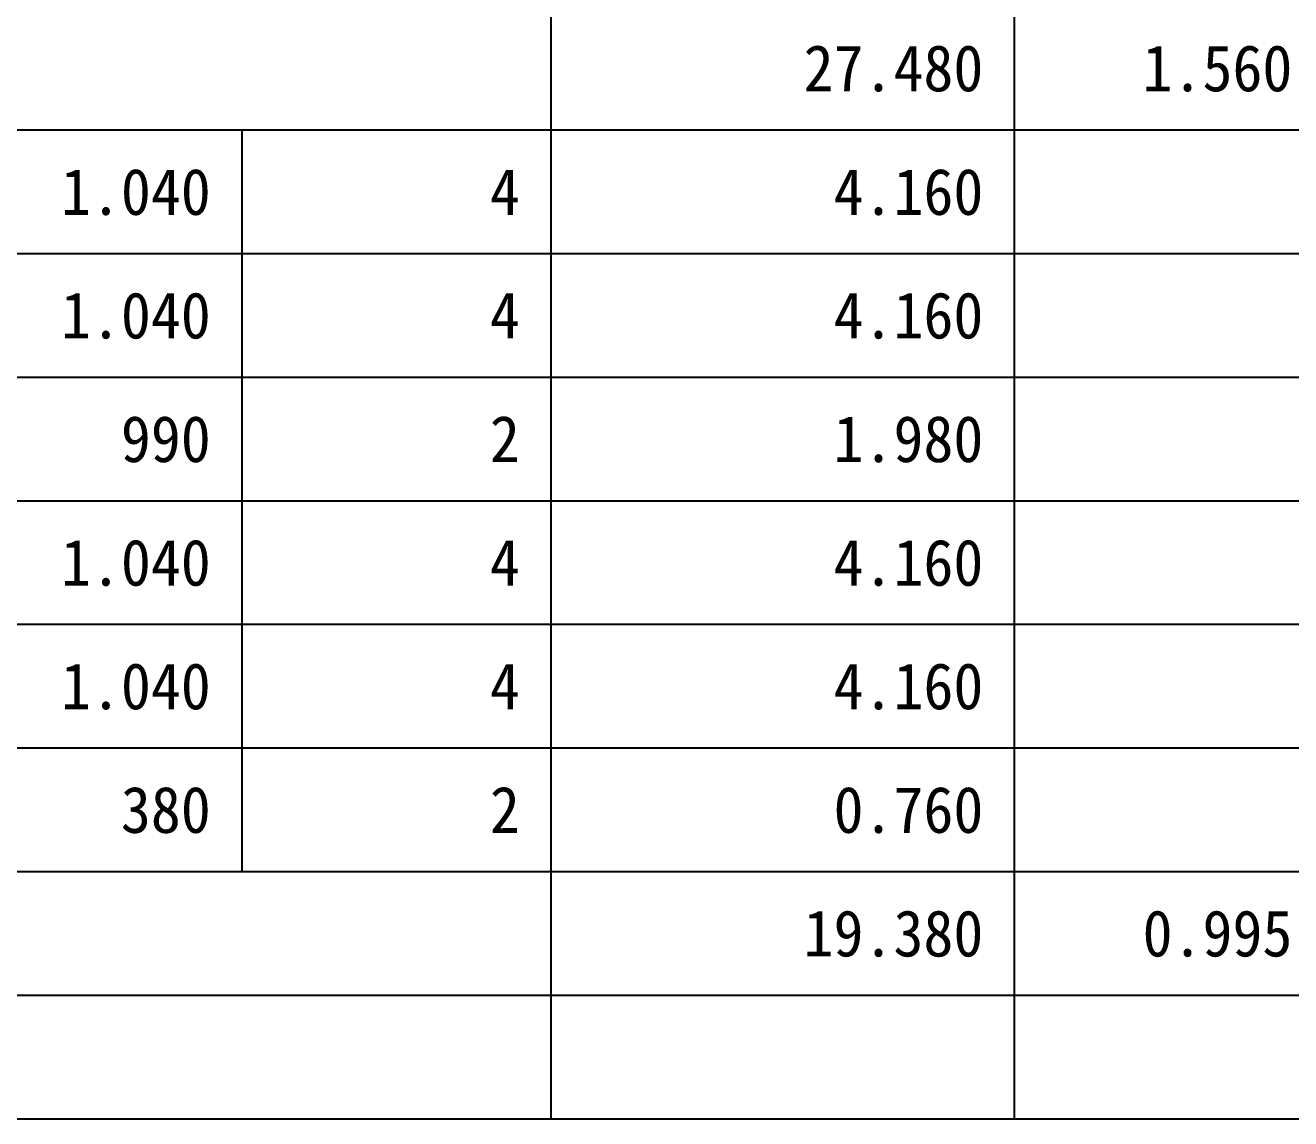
# Model space of a CAD drawing. Header units: millimetres. Extents: x 381 to 2337, y -50 to 586.
# Drawn here: x 1017.6 to 1099.5, y 60.3 to 131 of the extents above; entities that cross this region are included whole.
import ezdxf
from ezdxf.enums import TextEntityAlignment as Align

# ---------------------------------------------------------------- set-up
doc = ezdxf.new("R2010")
doc.units = ezdxf.units.MM
doc.header["$LTSCALE"] = 10
doc.styles.add('돋움체', font='DotumChe.ttf')

msp = doc.modelspace()

# ---------------------------------------------------------------- linework, layer by layer
at = {"color": 1}
for p, q in [((1051.615, 188.263), (1051.615, 60.263)), ((1081.615, 188.263), (1081.615, 60.263)), ((961.615, 124.263), (1161.615, 124.263)), ((1031.615, 124.263), (1031.615, 76.263)), ((961.615, 116.263), (1161.615, 116.263)), ((961.615, 108.263), (1161.615, 108.263)), ((961.615, 100.263), (1161.615, 100.263)), ((961.615, 92.263), (1161.615, 92.263)), ((961.615, 84.263), (1161.615, 84.263)), ((961.615, 76.263), (1161.615, 76.263)), ((961.615, 68.263), (1161.615, 68.263))]:
    msp.add_line(p, q, dxfattribs=at)
at = {"color": 7}
msp.add_line((961.615, 60.263), (1161.615, 60.263), dxfattribs=at)

# ---------------------------------------------------------------- texts
at = {"style": '돋움체'}
for s, p in [('27.480', (1079.615, 128.263)), ('1.560', (1099.615, 128.263)), ('1.040', (1029.615, 120.263)), ('4', (1049.615, 120.263)), ('4.160', (1079.615, 120.263)), ('1.040', (1029.615, 112.263)), ('4', (1049.615, 112.263)), ('4.160', (1079.615, 112.263)), ('990', (1029.615, 104.263)), ('2', (1049.615, 104.263)), ('1.980', (1079.615, 104.263)), ('1.040', (1029.615, 96.263)), ('4', (1049.615, 96.263)), ('4.160', (1079.615, 96.263)), ('1.040', (1029.615, 88.263)), ('4', (1049.615, 88.263)), ('4.160', (1079.615, 88.263)), ('380', (1029.615, 80.263)), ('2', (1049.615, 80.263)), ('0.760', (1079.615, 80.263)), ('19.380', (1079.615, 72.263)), ('0.995', (1099.615, 72.263))]:
    msp.add_text(s, height=3, dxfattribs=at).set_placement(p, align=Align.MIDDLE_RIGHT)

doc.saveas('drawing.dxf')
